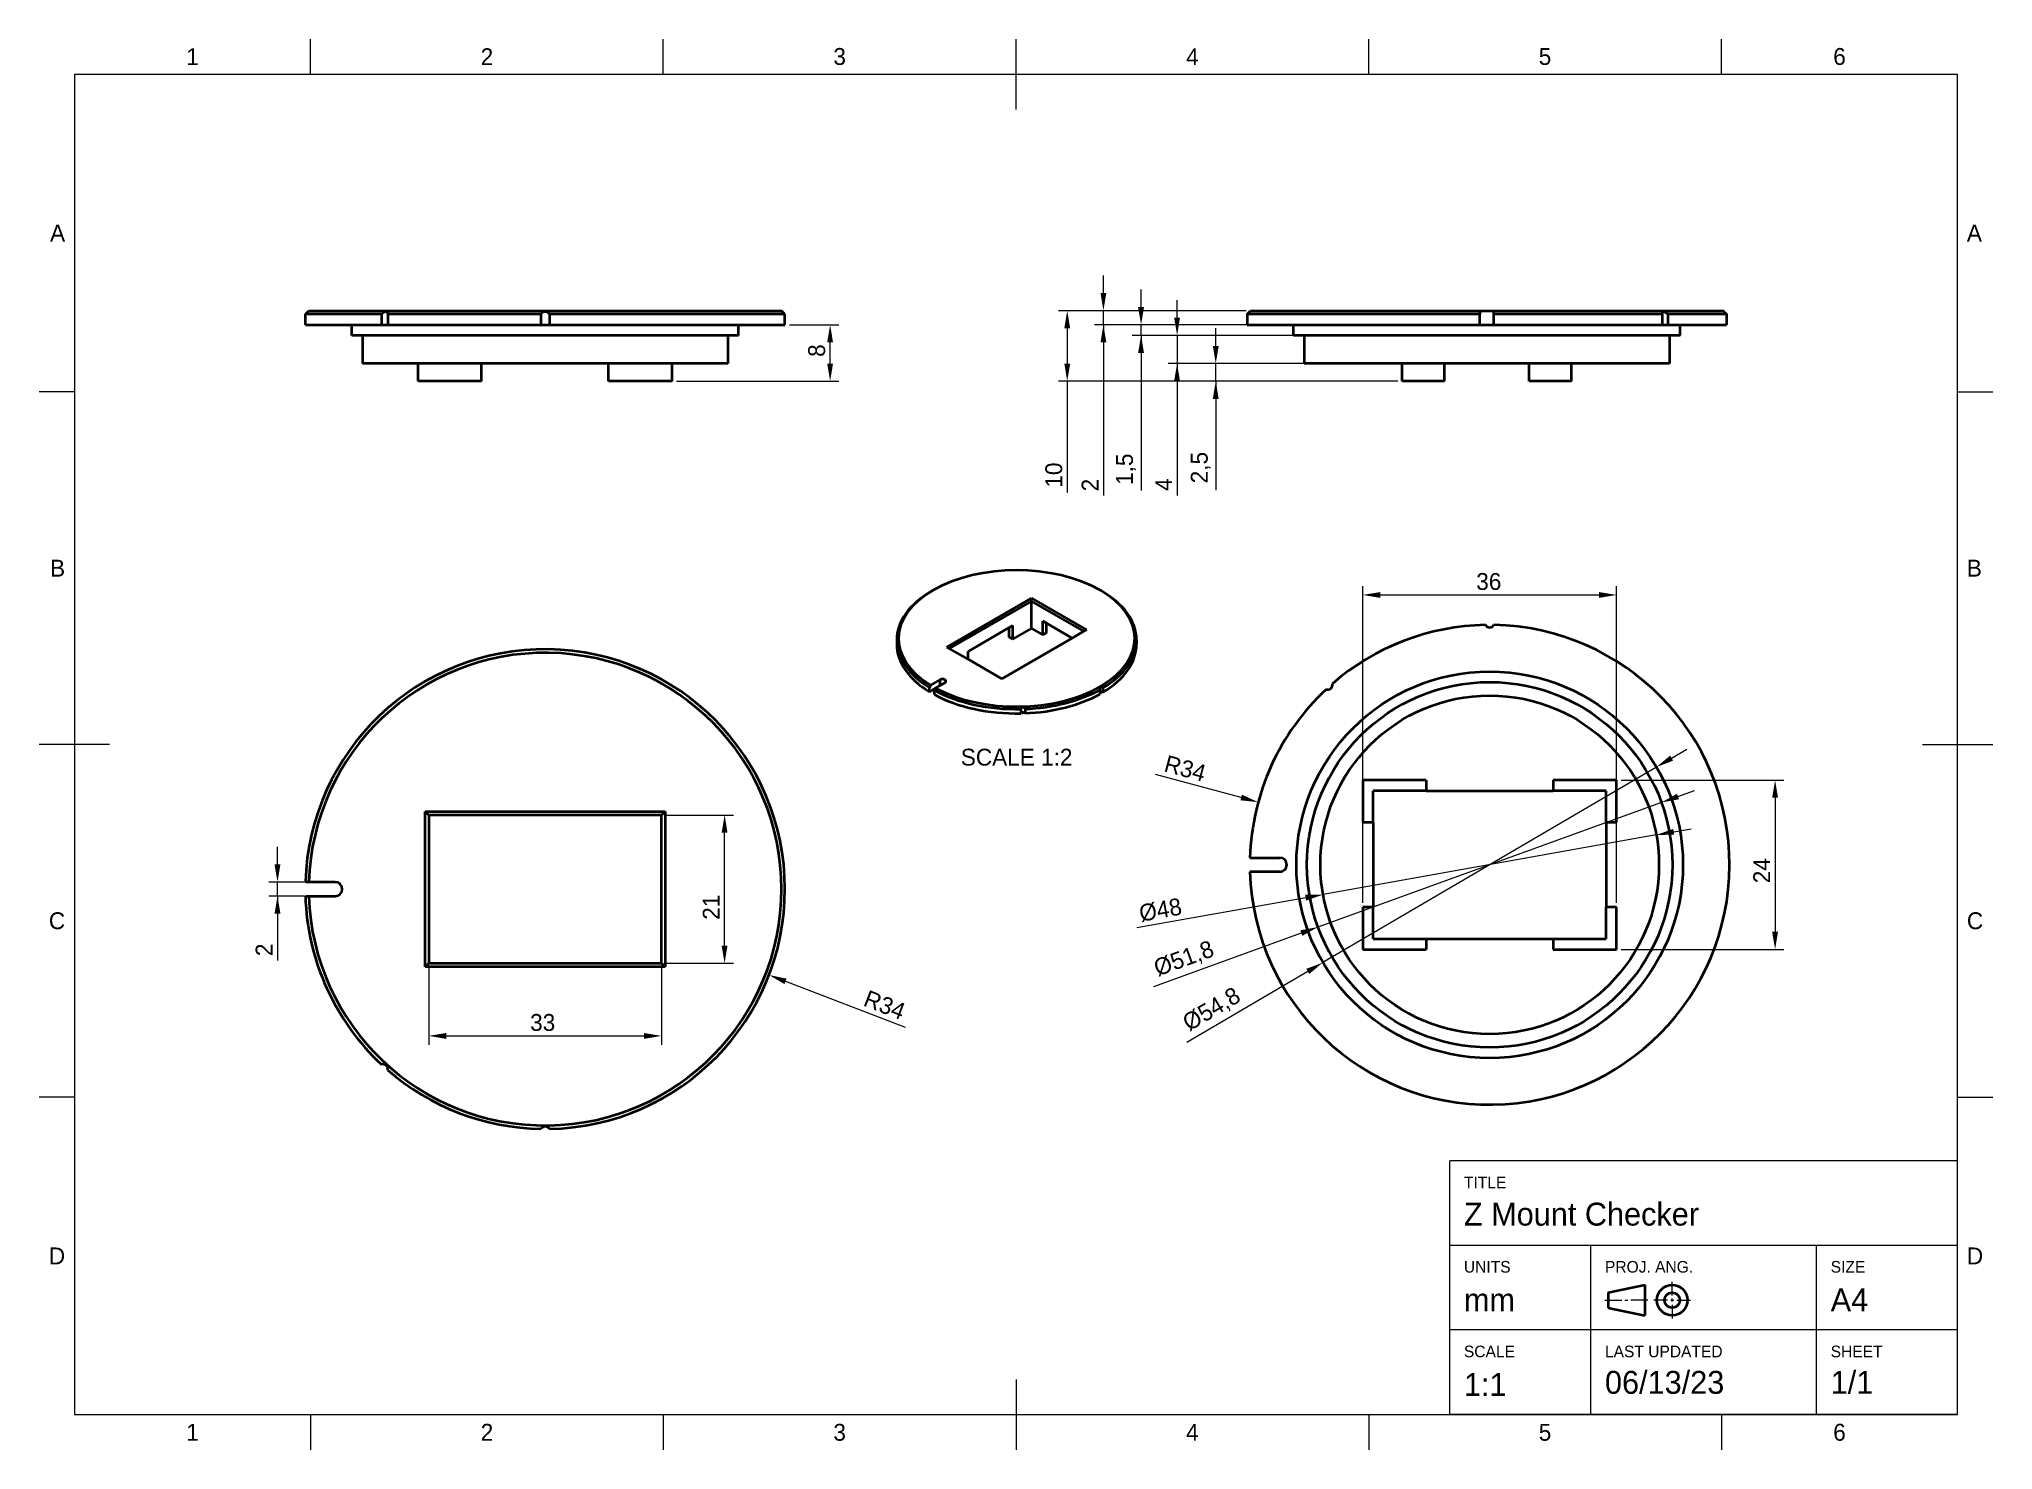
# Model space of a CAD drawing. Header units: millimetres. Extents: x 15 to 292, y 5 to 205.
import ezdxf

# ---------------------------------------------------------------- set-up
doc = ezdxf.new("R2010")
doc.units = ezdxf.units.MM
for name, color, linetype in [('Annotations', 7, 'Continuous'), ('Border', 7, 'Continuous'), ('Geometries', 7, 'Continuous')]:
    doc.layers.add(name, color=color, linetype=linetype)
doc.styles.add('Shapr0', font='txt', dxfattribs={"height": 2.3925})
doc.styles.add('Shapr1', font='txt', dxfattribs={"height": 2.3925})
doc.styles.add('Shapr2', font='txt', dxfattribs={"height": 2.3925})
doc.styles.add('Shapr3', font='txt', dxfattribs={"height": 2.3925})
doc.styles.add('Shapr4', font='txt', dxfattribs={"height": 2.3925})
doc.styles.add('Shapr5', font='txt', dxfattribs={"height": 4.785})
doc.styles.add('Shapr6', font='txt', dxfattribs={"height": 2.3925})
doc.dimstyles.new('ISO-25', dxfattribs={"dimtxt": 2.5, "dimasz": 2.5, "dimexe": 1.25, "dimexo": 0.625, "dimtad": 1, "dimtxsty": 'Standard', "dimcen": 2.5, "dimadec": 0, "dimazin": 0, "dimtfac": 1, "dimtmove": 0, "dimatfit": 3, "dimfxl": 1, "dimarcsym": 0})

# ---------------------------------------------------------------- blocks, each defined once
blk = doc.blocks.new('*D2')
at = {"layer": 'Annotations', "color": 0, "linetype": 'Continuous', "lineweight": 15}
for p, q in [((121.37, 164.5), (128.4, 164.5)), ((127.15, 159), (127.15, 162)), ((105.37, 156.5), (128.4, 156.5))]:
    blk.add_line(p, q, dxfattribs=at)
at = {"layer": 'Annotations', "color": 0}
for points in [[(127.56, 162), (126.73, 162), (127.15, 164.5)], [(126.73, 159), (127.56, 159), (127.15, 156.5)]]:
    blk.add_solid(points, dxfattribs=at)
at = {"layer": 'Defpoints', "color": 0}
for p in [(120.74, 164.5), (127.15, 164.5), (104.74, 156.5)]:
    blk.add_point(p, dxfattribs=at)
at = {"layer": 'Annotations', "color": 0, "lineweight": 15, "insert": (125.25, 160.84), "char_height": 2.393, "attachment_point": 5, "rotation": 90, "style": 'Shapr2'}
blk.add_mtext('\\A1;8', dxfattribs=at)
blk = doc.blocks.new('*D3')
at = {"layer": 'Annotations', "color": 0, "linetype": 'Continuous', "lineweight": 15}
for p, q in [((181.82, 161.5), (181.82, 164)), ((207.63, 159), (180.57, 159)), ((181.82, 156.5), (181.82, 159)), ((207.63, 156.5), (180.57, 156.5)), ((181.82, 156.5), (181.82, 141.04)), ((181.82, 154), (181.82, 151.5))]:
    blk.add_line(p, q, dxfattribs=at)
at = {"layer": 'Annotations', "color": 0}
for points in [[(181.4, 161.5), (182.24, 161.5), (181.82, 159)], [(182.24, 154), (181.4, 154), (181.82, 156.5)]]:
    blk.add_solid(points, dxfattribs=at)
at = {"layer": 'Defpoints', "color": 0}
for p in [(181.82, 159), (208.25, 159), (208.25, 156.5)]:
    blk.add_point(p, dxfattribs=at)
at = {"layer": 'Annotations', "color": 0, "lineweight": 15, "insert": (179.7, 144.25), "char_height": 2.393, "attachment_point": 5, "rotation": 90, "style": 'Shapr3'}
blk.add_mtext('\\A1;2,5', dxfattribs=at)
blk = doc.blocks.new('*D4')
at = {"layer": 'Annotations', "color": 0, "linetype": 'Continuous', "lineweight": 15}
for p, q in [((176.34, 165.5), (176.34, 168)), ((193.73, 163), (175.09, 163)), ((176.34, 163), (176.34, 159)), ((193.73, 159), (175.09, 159)), ((176.34, 159), (176.34, 140.28)), ((176.34, 156.5), (176.34, 154))]:
    blk.add_line(p, q, dxfattribs=at)
at = {"layer": 'Annotations', "color": 0}
for points in [[(175.92, 165.5), (176.75, 165.5), (176.34, 163)], [(176.75, 156.5), (175.92, 156.5), (176.34, 159)]]:
    blk.add_solid(points, dxfattribs=at)
at = {"layer": 'Defpoints', "color": 0}
for p in [(194.35, 163), (176.34, 159), (194.35, 159)]:
    blk.add_point(p, dxfattribs=at)
at = {"layer": 'Annotations', "color": 0, "lineweight": 15, "insert": (174.44, 141.84), "char_height": 2.393, "attachment_point": 5, "rotation": 90, "style": 'Shapr3'}
blk.add_mtext('\\A1;4', dxfattribs=at)
blk = doc.blocks.new('*D5')
at = {"layer": 'Annotations', "color": 0, "linetype": 'Continuous', "lineweight": 15}
for p, q in [((171.23, 167), (171.23, 169.5)), ((192.23, 164.5), (169.98, 164.5)), ((171.23, 163), (171.23, 164.5)), ((192.23, 163), (169.98, 163)), ((171.23, 163), (171.23, 140.99)), ((171.23, 160.5), (171.23, 158))]:
    blk.add_line(p, q, dxfattribs=at)
at = {"layer": 'Annotations', "color": 0}
for points in [[(170.81, 167), (171.65, 167), (171.23, 164.5)], [(171.65, 160.5), (170.81, 160.5), (171.23, 163)]]:
    blk.add_solid(points, dxfattribs=at)
at = {"layer": 'Defpoints', "color": 0}
for p in [(171.23, 164.5), (192.85, 164.5), (192.85, 163)]:
    blk.add_point(p, dxfattribs=at)
at = {"layer": 'Annotations', "color": 0, "lineweight": 15, "insert": (169.1, 144.02), "char_height": 2.393, "attachment_point": 5, "rotation": 90, "style": 'Shapr3'}
blk.add_mtext('\\A1;1,5', dxfattribs=at)
blk = doc.blocks.new('*D6')
at = {"layer": 'Annotations', "color": 0, "linetype": 'Continuous', "lineweight": 15}
for p, q in [((165.89, 169), (165.89, 171.5)), ((186.13, 166.5), (164.64, 166.5)), ((165.89, 164.5), (165.89, 166.5)), ((185.63, 164.5), (164.64, 164.5)), ((165.89, 164.5), (165.89, 140.28)), ((165.89, 162), (165.89, 159.5))]:
    blk.add_line(p, q, dxfattribs=at)
at = {"layer": 'Annotations', "color": 0}
for points in [[(165.48, 169), (166.31, 169), (165.89, 166.5)], [(166.31, 162), (165.48, 162), (165.89, 164.5)]]:
    blk.add_solid(points, dxfattribs=at)
at = {"layer": 'Defpoints', "color": 0}
for p in [(165.89, 166.5), (186.75, 166.5), (186.25, 164.5)]:
    blk.add_point(p, dxfattribs=at)
at = {"layer": 'Annotations', "color": 0, "lineweight": 15, "insert": (164, 141.78), "char_height": 2.393, "attachment_point": 5, "rotation": 90, "style": 'Shapr3'}
blk.add_mtext('\\A1;2', dxfattribs=at)
blk = doc.blocks.new('*D7')
at = {"layer": 'Annotations', "color": 0, "linetype": 'Continuous', "lineweight": 15}
for p, q in [((186.13, 166.5), (159.51, 166.5)), ((160.76, 164), (160.76, 159)), ((207.63, 156.5), (159.51, 156.5)), ((160.76, 156.5), (160.76, 140.73))]:
    blk.add_line(p, q, dxfattribs=at)
at = {"layer": 'Annotations', "color": 0}
for points in [[(161.18, 164), (160.35, 164), (160.76, 166.5)], [(160.35, 159), (161.18, 159), (160.76, 156.5)]]:
    blk.add_solid(points, dxfattribs=at)
at = {"layer": 'Defpoints', "color": 0}
for p in [(186.75, 166.5), (160.76, 156.5), (208.25, 156.5)]:
    blk.add_point(p, dxfattribs=at)
at = {"layer": 'Annotations', "color": 0, "lineweight": 15, "insert": (158.87, 143.19), "char_height": 2.393, "attachment_point": 5, "rotation": 90, "style": 'Shapr3'}
blk.add_mtext('\\A1;10', dxfattribs=at)
blk = doc.blocks.new('*D8')
at = {"layer": 'Annotations', "color": 0, "linetype": 'Continuous', "lineweight": 15}
for p, q in [((70.24, 73.37), (70.24, 62.44)), ((103.24, 73.37), (103.24, 62.44)), ((72.74, 63.69), (100.74, 63.69))]:
    blk.add_line(p, q, dxfattribs=at)
at = {"layer": 'Annotations', "color": 0}
for points in [[(72.74, 64.11), (72.74, 63.27), (70.24, 63.69)], [(100.74, 63.27), (100.74, 64.11), (103.24, 63.69)]]:
    blk.add_solid(points, dxfattribs=at)
at = {"layer": 'Defpoints', "color": 0}
for p in [(70.24, 74), (103.24, 74), (103.24, 63.69)]:
    blk.add_point(p, dxfattribs=at)
at = {"layer": 'Annotations', "color": 0, "lineweight": 15, "insert": (86.4, 65.58), "char_height": 2.393, "attachment_point": 5, "style": 'Shapr4'}
blk.add_mtext('\\A1;33', dxfattribs=at)
blk = doc.blocks.new('*D9')
at = {"layer": 'Annotations', "color": 0, "linetype": 'Continuous', "lineweight": 15}
for p, q in [((103.87, 95), (113.44, 95)), ((112.19, 76.5), (112.19, 92.5)), ((103.87, 74), (113.44, 74))]:
    blk.add_line(p, q, dxfattribs=at)
at = {"layer": 'Annotations', "color": 0}
for points in [[(112.6, 92.5), (111.77, 92.5), (112.19, 95)], [(111.77, 76.5), (112.6, 76.5), (112.19, 74)]]:
    blk.add_solid(points, dxfattribs=at)
at = {"layer": 'Defpoints', "color": 0}
for p in [(103.24, 95), (112.19, 95), (103.24, 74)]:
    blk.add_point(p, dxfattribs=at)
at = {"layer": 'Annotations', "color": 0, "lineweight": 15, "insert": (110.29, 81.93), "char_height": 2.393, "attachment_point": 5, "rotation": 90, "style": 'Shapr4'}
blk.add_mtext('\\A1;21', dxfattribs=at)
blk = doc.blocks.new('*D10')
at = {"layer": 'Annotations', "color": 0, "linetype": 'Continuous', "lineweight": 15}
blk.add_line((120.82, 71.43), (137.77, 64.92), dxfattribs=at)
at = {"layer": 'Annotations', "color": 0}
blk.add_solid([(120.97, 71.81), (120.67, 71.04), (118.49, 72.32)], dxfattribs=at)
at = {"layer": 'Defpoints', "color": 0}
for p in [(86.74, 84.5), (118.49, 72.32)]:
    blk.add_point(p, dxfattribs=at)
at = {"layer": 'Annotations', "color": 0, "lineweight": 15, "insert": (134.87, 68.07), "char_height": 2.393, "attachment_point": 5, "rotation": 339.0145, "style": 'Shapr4'}
blk.add_mtext('\\A1;R34', dxfattribs=at)
blk = doc.blocks.new('*D11')
at = {"layer": 'Annotations', "color": 0, "linetype": 'Continuous', "lineweight": 15}
for p, q in [((48.8, 88), (48.8, 90.5)), ((52.63, 85.5), (47.55, 85.5)), ((52.63, 83.5), (47.55, 83.5)), ((48.8, 83.5), (48.8, 85.5)), ((48.8, 83.5), (48.8, 74.4)), ((48.8, 81), (48.8, 78.5))]:
    blk.add_line(p, q, dxfattribs=at)
at = {"layer": 'Annotations', "color": 0}
for points in [[(48.38, 88), (49.22, 88), (48.8, 85.5)], [(49.22, 81), (48.38, 81), (48.8, 83.5)]]:
    blk.add_solid(points, dxfattribs=at)
at = {"layer": 'Defpoints', "color": 0}
for p in [(48.8, 85.5), (53.26, 85.5), (53.26, 83.5)]:
    blk.add_point(p, dxfattribs=at)
at = {"layer": 'Annotations', "color": 0, "lineweight": 15, "insert": (46.9, 75.89), "char_height": 2.393, "attachment_point": 5, "rotation": 90, "style": 'Shapr4'}
blk.add_mtext('\\A1;2', dxfattribs=at)
blk = doc.blocks.new('*D12')
at = {"layer": 'Annotations', "color": 0, "linetype": 'Continuous', "lineweight": 15}
for p, q in [((202.65, 82.57), (202.65, 127.45)), ((238.65, 82.57), (238.65, 127.45)), ((205.15, 126.2), (236.15, 126.2))]:
    blk.add_line(p, q, dxfattribs=at)
at = {"layer": 'Annotations', "color": 0}
for points in [[(205.15, 126.61), (205.15, 125.78), (202.65, 126.2)], [(236.15, 125.78), (236.15, 126.61), (238.65, 126.2)]]:
    blk.add_solid(points, dxfattribs=at)
at = {"layer": 'Defpoints', "color": 0}
for p in [(238.65, 126.2), (202.65, 81.95), (238.65, 81.95)]:
    blk.add_point(p, dxfattribs=at)
at = {"layer": 'Annotations', "color": 0, "lineweight": 15, "insert": (220.53, 128.09), "char_height": 2.393, "attachment_point": 5, "style": 'Shapr6'}
blk.add_mtext('\\A1;36', dxfattribs=at)
blk = doc.blocks.new('*D13')
at = {"layer": 'Annotations', "color": 0, "linetype": 'Continuous', "lineweight": 15}
for p, q in [((239.28, 99.95), (262.37, 99.95)), ((261.12, 97.45), (261.12, 78.45)), ((239.28, 75.95), (262.37, 75.95))]:
    blk.add_line(p, q, dxfattribs=at)
at = {"layer": 'Annotations', "color": 0}
for points in [[(261.53, 97.45), (260.7, 97.45), (261.12, 99.95)], [(260.7, 78.45), (261.53, 78.45), (261.12, 75.95)]]:
    blk.add_solid(points, dxfattribs=at)
at = {"layer": 'Defpoints', "color": 0}
for p in [(238.65, 99.95), (238.65, 75.95), (261.12, 75.95)]:
    blk.add_point(p, dxfattribs=at)
at = {"layer": 'Annotations', "color": 0, "lineweight": 15, "insert": (259.22, 87.11), "char_height": 2.393, "attachment_point": 5, "rotation": 90, "style": 'Shapr6'}
blk.add_mtext('\\A1;24', dxfattribs=at)
blk = doc.blocks.new('*D14')
at = {"layer": 'Annotations', "color": 0, "linetype": 'Continuous', "lineweight": 15}
for p, q in [((246.45, 103.07), (248.61, 104.33)), ((244.29, 101.8), (197.01, 74.09)), ((194.86, 72.83), (177.7, 62.77))]:
    blk.add_line(p, q, dxfattribs=at)
at = {"layer": 'Annotations', "color": 0}
for points in [[(246.24, 103.43), (246.66, 102.71), (244.29, 101.8)], [(195.07, 72.47), (194.65, 73.19), (197.01, 74.09)]]:
    blk.add_solid(points, dxfattribs=at)
at = {"layer": 'Defpoints', "color": 0}
for p in [(244.29, 101.8), (197.01, 74.09)]:
    blk.add_point(p, dxfattribs=at)
at = {"layer": 'Annotations', "color": 0, "lineweight": 15, "insert": (181.3, 67.35), "char_height": 2.3925, "attachment_point": 5, "rotation": 30.3757, "style": 'Shapr6'}
blk.add_mtext('\\A1;%%c54,8', dxfattribs=at)
blk = doc.blocks.new('*D15')
at = {"layer": 'Annotations', "color": 0, "linetype": 'Continuous', "lineweight": 15}
for p, q in [((247.35, 97.63), (249.7, 98.48)), ((245, 96.78), (196.3, 79.12)), ((193.95, 78.27), (172.97, 70.66))]:
    blk.add_line(p, q, dxfattribs=at)
at = {"layer": 'Annotations', "color": 0}
for points in [[(247.21, 98.02), (247.5, 97.24), (245, 96.78)], [(194.1, 77.88), (193.81, 78.66), (196.3, 79.12)]]:
    blk.add_solid(points, dxfattribs=at)
at = {"layer": 'Defpoints', "color": 0}
for p in [(245, 96.78), (196.3, 79.12)]:
    blk.add_point(p, dxfattribs=at)
at = {"layer": 'Annotations', "color": 0, "lineweight": 15, "insert": (177.35, 74.51), "char_height": 2.3925, "attachment_point": 5, "rotation": 19.9276, "style": 'Shapr6'}
blk.add_mtext('\\A1;%%c51,8', dxfattribs=at)
blk = doc.blocks.new('*D16')
at = {"layer": 'Annotations', "color": 0, "linetype": 'Continuous', "lineweight": 15}
for p, q in [((244.28, 92.18), (197.03, 83.72)), ((246.74, 92.62), (249.2, 93.06)), ((194.57, 83.28), (170.65, 79))]:
    blk.add_line(p, q, dxfattribs=at)
at = {"layer": 'Annotations', "color": 0}
for points in [[(246.67, 93.03), (246.81, 92.21), (244.28, 92.18)], [(194.64, 82.87), (194.49, 83.69), (197.03, 83.72)]]:
    blk.add_solid(points, dxfattribs=at)
at = {"layer": 'Defpoints', "color": 0}
for p in [(244.28, 92.18), (197.03, 83.72)]:
    blk.add_point(p, dxfattribs=at)
at = {"layer": 'Annotations', "color": 0, "lineweight": 15, "insert": (173.98, 81.53), "char_height": 2.393, "attachment_point": 5, "rotation": 10.1435, "style": 'Shapr6'}
blk.add_mtext('\\A1;%%c48', dxfattribs=at)
blk = doc.blocks.new('*D17')
at = {"layer": 'Annotations', "color": 0, "linetype": 'Continuous', "lineweight": 15}
blk.add_line((185.42, 97.49), (173.28, 100.77), dxfattribs=at)
at = {"layer": 'Annotations', "color": 0}
blk.add_solid([(185.31, 97.09), (185.53, 97.89), (187.83, 96.83)], dxfattribs=at)
at = {"layer": 'Defpoints', "color": 0}
for p in [(187.83, 96.83), (220.65, 87.95)]:
    blk.add_point(p, dxfattribs=at)
at = {"layer": 'Annotations', "color": 0, "lineweight": 15, "insert": (177.48, 101.6), "char_height": 2.393, "attachment_point": 5, "rotation": 344.8518, "style": 'Shapr6'}
blk.add_mtext('\\A1;R34', dxfattribs=at)
blk = doc.blocks.new('*U18')
at = {"layer": 'Border', "linetype": 'Continuous', "lineweight": 15}
for p, q in [((287, 46), (215, 46)), ((215, 10), (215, 46)), ((287, 10), (287, 46)), ((287, 34), (215, 34)), ((235, 10), (235, 34)), ((267, 10), (267, 34)), ((246.53, 26.88), (246.53, 28.83)), ((237, 26.23), (239.38, 26.23)), ((239.82, 26.23), (240.25, 26.23)), ((243.07, 26.23), (240.68, 26.23)), ((245.88, 26.23), (243.93, 26.23)), ((246.32, 26.23), (246.75, 26.23)), ((246.53, 26.02), (246.53, 26.45)), ((246.53, 25.58), (246.53, 23.63)), ((247.18, 26.23), (249.13, 26.23)), ((287, 22), (215, 22)), ((287, 10), (215, 10))]:
    blk.add_line(p, q, dxfattribs=at)
at = {"layer": 'Border', "linetype": 'Continuous', "lineweight": 40}
for p, q in [((237.43, 27.32), (242.63, 28.4)), ((242.63, 28.4), (242.63, 24.07)), ((237.43, 27.32), (237.43, 25.15)), ((237.43, 25.15), (242.63, 24.07))]:
    blk.add_line(p, q, dxfattribs=at)
for radius in [2.17, 1.08]:
    blk.add_circle((246.53, 26.23), radius, dxfattribs=at)

msp = doc.modelspace()

# ---------------------------------------------------------------- linework, layer by layer
at = {"layer": 'Border', "linetype": 'Continuous', "lineweight": 15}
for p, q in [((53.5, 200), (53.5, 205)), ((103.5, 200), (103.5, 205)), ((153.5, 195), (153.5, 205)), ((203.5, 200), (203.5, 205)), ((253.5, 200), (253.5, 205)), ((287, 200), (20, 200)), ((20, 200), (20, 10)), ((287, 10), (287, 200)), ((20, 155), (15, 155)), ((287, 155), (292, 155)), ((25, 105), (15, 105)), ((282, 105), (292, 105)), ((20, 55), (15, 55)), ((287, 55), (292, 55)), ((153.5, 15), (153.5, 5)), ((20, 10), (287, 10)), ((53.5, 10), (53.5, 5)), ((103.5, 10), (103.5, 5)), ((203.5, 10), (203.5, 5)), ((253.5, 10), (253.5, 5))]:
    msp.add_line(p, q, dxfattribs=at)
at = {"layer": 'Geometries', "linetype": 'Continuous', "lineweight": 40}
for p, q in [((52.757, 166), (53.258, 166.5)), ((53.258, 166.5), (120.243, 166.5)), ((120.743, 166), (120.243, 166.5)), ((186.253, 166), (186.753, 166.5)), ((186.753, 166.5), (219.253, 166.5)), ((219.253, 166.5), (219.253, 166)), ((219.253, 166.5), (221.253, 166.5)), ((221.253, 166), (221.253, 166.5)), ((221.253, 166.5), (253.753, 166.5)), ((253.903, 166.35), (253.753, 166.5)), ((52.757, 164.5), (52.757, 166)), ((63.548, 166), (52.757, 166)), ((52.757, 164.5), (59.343, 164.5)), ((59.343, 163), (59.343, 164.5)), ((59.343, 164.5), (63.548, 164.5)), ((63.548, 166), (63.548, 164.5)), ((63.548, 164.5), (64.444, 164.5)), ((64.444, 166), (64.444, 164.5)), ((86.14, 166), (64.444, 166)), ((64.444, 164.5), (86.14, 164.5)), ((86.14, 166), (86.14, 164.5)), ((86.14, 164.5), (87.346, 164.5)), ((87.346, 166), (87.346, 164.5)), ((120.743, 166), (87.346, 166)), ((87.346, 164.5), (114.143, 164.5)), ((114.143, 163), (114.143, 164.5)), ((114.143, 164.5), (120.743, 164.5)), ((120.743, 164.5), (120.743, 166)), ((186.253, 166), (186.253, 164.5)), ((219.253, 166), (186.253, 166)), ((186.253, 164.5), (192.853, 164.5)), ((192.853, 163), (192.853, 164.5)), ((192.853, 164.5), (219.253, 164.5)), ((219.253, 164.5), (219.253, 166)), ((219.253, 164.5), (221.253, 164.5)), ((221.253, 164.5), (221.253, 166)), ((245.112, 166), (221.253, 166)), ((221.253, 164.5), (245.112, 164.5)), ((245.112, 166), (245.112, 164.5)), ((245.112, 164.5), (245.919, 164.5)), ((245.919, 166), (245.919, 164.5)), ((254.247, 166), (245.919, 166)), ((245.919, 164.5), (247.653, 164.5)), ((247.653, 163), (247.653, 164.5)), ((247.653, 164.5), (254.247, 164.5)), ((254.233, 166.014), (254.247, 166)), ((254.247, 166), (254.247, 164.5)), ((60.843, 163), (59.343, 163)), ((60.843, 163), (60.843, 159)), ((112.643, 163), (60.843, 163)), ((112.643, 163), (112.643, 159)), ((114.143, 163), (112.643, 163)), ((194.353, 163), (192.853, 163)), ((194.353, 163), (194.353, 159)), ((246.153, 163), (194.353, 163)), ((246.153, 163), (246.153, 159)), ((247.653, 163), (246.153, 163)), ((68.743, 159), (60.843, 159)), ((68.743, 156.5), (68.743, 159)), ((77.743, 159), (68.743, 159)), ((77.743, 156.5), (77.743, 159)), ((95.743, 159), (77.743, 159)), ((104.743, 159), (95.743, 159)), ((95.743, 156.5), (95.743, 159)), ((104.743, 156.5), (104.743, 159)), ((112.643, 159), (104.743, 159)), ((208.253, 159), (194.353, 159)), ((208.253, 156.5), (208.253, 159)), ((214.253, 159), (208.253, 159)), ((214.253, 156.5), (214.253, 159)), ((226.253, 159), (214.253, 159)), ((226.253, 156.5), (226.253, 159)), ((232.253, 159), (226.253, 159)), ((232.253, 156.5), (232.253, 159)), ((246.153, 159), (232.253, 159)), ((77.743, 156.5), (68.743, 156.5)), ((104.743, 156.5), (95.743, 156.5)), ((214.253, 156.5), (208.253, 156.5)), ((232.253, 156.5), (226.253, 156.5)), ((141.569, 126.77), (141.745, 126.872)), ((143.69, 118.809), (155.711, 125.749)), ((155.711, 125.341), (144.043, 118.605)), ((155.711, 125.749), (163.489, 121.258)), ((155.711, 125.341), (155.711, 125.749)), ((163.135, 121.054), (155.711, 125.341)), ((155.711, 121.463), (155.711, 125.341)), ((165.61, 126.77), (165.433, 126.872)), ((157.302, 120.544), (157.302, 122.483)), ((157.832, 122.177), (157.302, 122.483)), ((161.456, 120.085), (157.832, 122.177)), ((157.832, 120.85), (157.832, 122.177)), ((136.589, 119.83), (136.589, 119.217)), ((146.695, 118.197), (152.529, 121.565)), ((161.456, 120.085), (151.468, 114.318)), ((152.529, 121.565), (153.059, 121.871)), ((152.529, 120.238), (152.529, 121.565)), ((153.059, 119.932), (152.529, 120.238)), ((153.059, 119.932), (153.059, 121.871)), ((153.059, 119.932), (155.711, 121.463)), ((155.711, 121.463), (157.302, 120.544)), ((157.832, 120.85), (157.302, 120.544)), ((163.135, 121.054), (161.456, 120.085)), ((163.489, 121.258), (163.135, 121.054)), ((170.589, 119.83), (170.589, 119.217)), ((144.043, 118.605), (143.69, 118.809)), ((146.695, 117.074), (144.043, 118.605)), ((146.695, 117.074), (146.695, 118.197)), ((151.468, 114.318), (146.695, 117.074)), ((142.718, 114.165), (141.397, 113.403)), ((142.718, 114.165), (142.718, 113.349)), ((142.718, 113.349), (143.425, 113.757)), ((141.397, 113.403), (141.22, 113.096)), ((141.22, 112.484), (141.22, 113.096)), ((142.104, 112.994), (141.22, 112.484)), ((141.927, 112.688), (142.104, 112.994)), ((141.927, 112.076), (141.927, 112.688)), ((142.104, 112.994), (142.718, 113.349)), ((165.395, 112.767), (165.395, 112.256)), ((165.395, 112.256), (165.395, 112.155)), ((165.821, 113.014), (165.821, 112.401)), ((154.178, 110.02), (154.178, 109.408)), ((154.78, 110.039), (154.78, 109.426)), ((202.654, 99.949), (202.654, 93.949)), ((211.654, 99.949), (202.654, 99.949)), ((211.654, 99.949), (211.654, 98.449)), ((229.654, 99.949), (229.654, 98.449)), ((238.654, 99.949), (229.654, 99.949)), ((238.654, 93.949), (238.654, 99.949)), ((211.654, 98.449), (204.154, 98.449)), ((204.154, 93.949), (204.154, 98.449)), ((211.654, 98.449), (229.654, 98.449)), ((237.154, 98.449), (229.654, 98.449)), ((237.154, 93.949), (237.154, 98.449)), ((69.743, 73.497), (69.743, 95.497)), ((69.743, 95.497), (103.743, 95.497)), ((70.243, 94.997), (69.743, 95.497)), ((103.243, 94.997), (70.243, 94.997)), ((70.243, 94.997), (70.243, 73.997)), ((103.243, 94.997), (103.743, 95.497)), ((103.243, 73.997), (103.243, 94.997)), ((103.743, 95.497), (103.743, 73.497)), ((204.154, 93.949), (202.654, 93.949)), ((204.154, 93.949), (204.154, 81.949)), ((238.654, 93.949), (237.154, 93.949)), ((237.154, 93.949), (237.154, 81.949)), ((186.668, 88.949), (190.904, 88.949)), ((190.904, 86.949), (186.668, 86.949)), ((53.258, 85.497), (52.757, 85.497)), ((52.757, 83.497), (53.258, 83.497)), ((56.993, 85.497), (53.258, 85.497)), ((53.258, 83.497), (56.993, 83.497)), ((204.154, 81.949), (202.654, 81.949)), ((202.654, 81.949), (202.654, 75.949)), ((204.154, 77.449), (204.154, 81.949)), ((237.154, 77.449), (237.154, 81.949)), ((238.654, 81.949), (237.154, 81.949)), ((238.654, 75.949), (238.654, 81.949)), ((202.654, 75.949), (211.654, 75.949)), ((204.154, 77.449), (211.654, 77.449)), ((211.654, 77.449), (211.654, 75.949)), ((211.654, 77.449), (229.654, 77.449)), ((229.654, 77.449), (229.654, 75.949)), ((229.654, 77.449), (237.154, 77.449)), ((229.654, 75.949), (238.654, 75.949)), ((69.743, 73.497), (70.243, 73.997)), ((103.743, 73.497), (69.743, 73.497)), ((70.243, 73.997), (103.243, 73.997)), ((103.743, 73.497), (103.243, 73.997))]:
    msp.add_line(p, q, dxfattribs=at)
at = {"layer": 'Geometries', "linetype": 'Continuous', "lineweight": 40, "flags": 128}
for points in [[(64.458, 166.114), (64.458, 166.118), (64.458, 166.132), (64.457, 166.146), (64.455, 166.16), (64.453, 166.174), (64.45, 166.187), (64.447, 166.2), (64.443, 166.213), (64.439, 166.224), (64.435, 166.234), (64.43, 166.244), (64.424, 166.254), (64.418, 166.263), (64.412, 166.272), (64.404, 166.281), (64.397, 166.289), (64.388, 166.297), (64.379, 166.304), (64.372, 166.31), (64.363, 166.316), (64.355, 166.321), (64.346, 166.325), (64.336, 166.33), (64.326, 166.334), (64.316, 166.337), (64.305, 166.341), (64.293, 166.343), (64.282, 166.346), (64.27, 166.347), (64.258, 166.349), (64.245, 166.35), (64.232, 166.35), (64.219, 166.35), (64.205, 166.349), (64.191, 166.348), (64.177, 166.347), (64.162, 166.345), (64.147, 166.343), (64.134, 166.34), (64.12, 166.337), (64.106, 166.334), (64.092, 166.33), (64.078, 166.326), (64.064, 166.322), (64.049, 166.317), (64.034, 166.312), (64.02, 166.307), (64.005, 166.301), (63.989, 166.294), (63.972, 166.287), (63.956, 166.28), (63.94, 166.272), (63.924, 166.265), (63.907, 166.256), (63.891, 166.248), (63.875, 166.239), (63.858, 166.23), (63.842, 166.22), (63.825, 166.21), (63.808, 166.2), (63.791, 166.189), (63.774, 166.178), (63.757, 166.166), (63.74, 166.155), (63.724, 166.143), (63.703, 166.128), (63.683, 166.113), (63.662, 166.097), (63.643, 166.081), (63.622, 166.065), (63.602, 166.048), (63.582, 166.03), (63.562, 166.013), (63.548, 166)], [(87.346, 166), (87.337, 166.015), (87.327, 166.03), (87.317, 166.045), (87.306, 166.06), (87.295, 166.075), (87.284, 166.089), (87.272, 166.104), (87.26, 166.118), (87.247, 166.132), (87.233, 166.146), (87.219, 166.16), (87.204, 166.174), (87.188, 166.187), (87.172, 166.2), (87.155, 166.213), (87.14, 166.224), (87.125, 166.234), (87.11, 166.244), (87.094, 166.254), (87.078, 166.263), (87.061, 166.272), (87.043, 166.281), (87.026, 166.289), (87.007, 166.297), (86.989, 166.304), (86.973, 166.31), (86.957, 166.316), (86.941, 166.321), (86.925, 166.325), (86.908, 166.33), (86.891, 166.334), (86.874, 166.337), (86.856, 166.341), (86.839, 166.343), (86.821, 166.346), (86.803, 166.347), (86.786, 166.349), (86.768, 166.35), (86.751, 166.35), (86.733, 166.35), (86.715, 166.349), (86.697, 166.348), (86.679, 166.347), (86.661, 166.345), (86.643, 166.343), (86.627, 166.34), (86.611, 166.337), (86.595, 166.334), (86.579, 166.33), (86.564, 166.326), (86.548, 166.322), (86.533, 166.317), (86.518, 166.312), (86.503, 166.307), (86.488, 166.301), (86.472, 166.294), (86.456, 166.287), (86.441, 166.28), (86.425, 166.272), (86.411, 166.265), (86.396, 166.256), (86.382, 166.248), (86.368, 166.239), (86.354, 166.23), (86.34, 166.22), (86.326, 166.21), (86.313, 166.2), (86.299, 166.189), (86.286, 166.178), (86.274, 166.166), (86.261, 166.155), (86.249, 166.143), (86.235, 166.128), (86.221, 166.113), (86.208, 166.097), (86.195, 166.081), (86.182, 166.065), (86.17, 166.048), (86.158, 166.03), (86.147, 166.013), (86.14, 166)], [(245.919, 166), (245.902, 166.015), (245.884, 166.03), (245.866, 166.045), (245.849, 166.06), (245.83, 166.075), (245.812, 166.089), (245.794, 166.104), (245.775, 166.118), (245.756, 166.132), (245.737, 166.146), (245.717, 166.16), (245.697, 166.174), (245.676, 166.187), (245.656, 166.2), (245.635, 166.213), (245.617, 166.224), (245.6, 166.234), (245.582, 166.244), (245.565, 166.254), (245.547, 166.263), (245.529, 166.272), (245.511, 166.281), (245.493, 166.289), (245.475, 166.297), (245.457, 166.304), (245.443, 166.31), (245.428, 166.316), (245.414, 166.321), (245.399, 166.325), (245.385, 166.33), (245.371, 166.334), (245.357, 166.337), (245.342, 166.341), (245.329, 166.343), (245.315, 166.346), (245.302, 166.347), (245.289, 166.349), (245.277, 166.35), (245.265, 166.35), (245.253, 166.35), (245.241, 166.349), (245.23, 166.348), (245.219, 166.347), (245.208, 166.345), (245.198, 166.343), (245.189, 166.34), (245.181, 166.337), (245.172, 166.334), (245.165, 166.33), (245.157, 166.326), (245.15, 166.322), (245.143, 166.317), (245.137, 166.312), (245.13, 166.307), (245.125, 166.301), (245.119, 166.294), (245.113, 166.287), (245.108, 166.28), (245.104, 166.272), (245.1, 166.265), (245.096, 166.256), (245.092, 166.248), (245.09, 166.239), (245.087, 166.23), (245.085, 166.22), (245.083, 166.21), (245.082, 166.2), (245.08, 166.189), (245.08, 166.178), (245.08, 166.167)], [(253.903, 166.35), (253.903, 166.35), (253.903, 166.349), (253.904, 166.348), (253.906, 166.347), (253.907, 166.345), (253.91, 166.343), (253.912, 166.34), (253.915, 166.337), (253.918, 166.334), (253.922, 166.33), (253.926, 166.326), (253.93, 166.322), (253.935, 166.317), (253.94, 166.312), (253.945, 166.307), (253.951, 166.301), (253.957, 166.294), (253.964, 166.287), (253.971, 166.28), (253.979, 166.272), (253.986, 166.265), (253.995, 166.256), (254.003, 166.248), (254.011, 166.239), (254.021, 166.23), (254.03, 166.22), (254.04, 166.21), (254.05, 166.2), (254.061, 166.189), (254.072, 166.178), (254.083, 166.166), (254.095, 166.155), (254.106, 166.143), (254.121, 166.128), (254.136, 166.113), (254.151, 166.097), (254.167, 166.081), (254.183, 166.065), (254.2, 166.048), (254.217, 166.03), (254.233, 166.014)], [(64.444, 166), (64.447, 166.015), (64.45, 166.03), (64.453, 166.045), (64.455, 166.06), (64.456, 166.075), (64.457, 166.089), (64.458, 166.104), (64.458, 166.114)], [(245.08, 166.167), (245.08, 166.166), (245.08, 166.155), (245.081, 166.143), (245.082, 166.128), (245.084, 166.113), (245.086, 166.097), (245.089, 166.081), (245.093, 166.065), (245.097, 166.048), (245.102, 166.03), (245.108, 166.013), (245.112, 166)], [(165.821, 113.014), (165.813, 113.021), (165.804, 113.028), (165.795, 113.035), (165.786, 113.042), (165.777, 113.049), (165.768, 113.056), (165.759, 113.062), (165.75, 113.068), (165.74, 113.074), (165.731, 113.079), (165.721, 113.085), (165.711, 113.09), (165.7, 113.095), (165.69, 113.1), (165.68, 113.105), (165.671, 113.108), (165.662, 113.111), (165.653, 113.114), (165.644, 113.117), (165.635, 113.119), (165.626, 113.121), (165.617, 113.123), (165.608, 113.124), (165.598, 113.125), (165.589, 113.126), (165.582, 113.126), (165.574, 113.127), (165.567, 113.126), (165.559, 113.126), (165.552, 113.125), (165.545, 113.124), (165.537, 113.123), (165.53, 113.121), (165.523, 113.119), (165.516, 113.117), (165.509, 113.114), (165.502, 113.112), (165.496, 113.109), (165.489, 113.105), (165.483, 113.102), (165.477, 113.098), (165.471, 113.093), (165.465, 113.089), (165.459, 113.084), (165.454, 113.079), (165.449, 113.074), (165.444, 113.069), (165.44, 113.064), (165.436, 113.058), (165.431, 113.053), (165.427, 113.047), (165.424, 113.041), (165.42, 113.035), (165.417, 113.028), (165.413, 113.022), (165.41, 113.015), (165.407, 113.007), (165.404, 112.999), (165.401, 112.992), (165.399, 112.984), (165.396, 112.976), (165.394, 112.968), (165.392, 112.96), (165.391, 112.951), (165.389, 112.942), (165.388, 112.933), (165.387, 112.925), (165.386, 112.915), (165.385, 112.906), (165.384, 112.896), (165.384, 112.887), (165.384, 112.877), (165.384, 112.876)], [(165.384, 112.876), (165.384, 112.865), (165.384, 112.853), (165.385, 112.84), (165.386, 112.828), (165.387, 112.815), (165.389, 112.803), (165.391, 112.79), (165.393, 112.777), (165.395, 112.767)], [(154.78, 110.039), (154.775, 110.049), (154.77, 110.06), (154.764, 110.07), (154.759, 110.08), (154.753, 110.09), (154.747, 110.1), (154.741, 110.11), (154.734, 110.119), (154.727, 110.129), (154.72, 110.138), (154.713, 110.147), (154.705, 110.157), (154.696, 110.166), (154.688, 110.175), (154.679, 110.184), (154.672, 110.191), (154.664, 110.198), (154.656, 110.204), (154.648, 110.211), (154.639, 110.217), (154.631, 110.223), (154.622, 110.229), (154.613, 110.234), (154.603, 110.239), (154.594, 110.244), (154.586, 110.248), (154.578, 110.251), (154.57, 110.255), (154.562, 110.258), (154.553, 110.26), (154.544, 110.263), (154.536, 110.265), (154.527, 110.267), (154.518, 110.269), (154.509, 110.27), (154.5, 110.271), (154.492, 110.272), (154.483, 110.272), (154.474, 110.272), (154.465, 110.272), (154.456, 110.271), (154.447, 110.27), (154.438, 110.269), (154.429, 110.267), (154.42, 110.265), (154.412, 110.263), (154.404, 110.261), (154.397, 110.259), (154.389, 110.256), (154.381, 110.253), (154.374, 110.25), (154.366, 110.246), (154.358, 110.242), (154.351, 110.238), (154.344, 110.234), (154.336, 110.229), (154.328, 110.224), (154.321, 110.219), (154.313, 110.213), (154.306, 110.208), (154.299, 110.202), (154.292, 110.196), (154.286, 110.19), (154.279, 110.183), (154.272, 110.176), (154.266, 110.169), (154.259, 110.162), (154.253, 110.154), (154.246, 110.146), (154.24, 110.138), (154.235, 110.13), (154.229, 110.121), (154.222, 110.111), (154.215, 110.1), (154.209, 110.089), (154.203, 110.078), (154.197, 110.066), (154.192, 110.054), (154.186, 110.042), (154.181, 110.03), (154.178, 110.02)]]:
    msp.add_lwpolyline(points, dxfattribs=at)
at = {"layer": 'Geometries', "linetype": 'Continuous', "lineweight": 40}
for radius in [27.4, 25.9, 24]:
    msp.add_circle((220.654, 87.949), radius, dxfattribs=at)
for centre, radius, start, end in [((220.654, 87.949), 34, 181.68541, 88.98362), ((220.654, 87.949), 34, 91.01638, 130.98362), ((220.654, 122.299), 0.7, 210.50689, 329.49311), ((86.743, 84.497), 34, 271.01638, 178.31459), ((86.743, 84.497), 33.5, 181.71058, 178.28942), ((197.669, 113.476), 0.7, 252.50689, 11.49311), ((220.654, 87.949), 34, 133.01638, 178.31459), ((190.904, 87.949), 1, 270, 90), ((86.743, 84.497), 34, 181.68541, 226.98362), ((56.993, 84.497), 1, 270, 90), ((63.758, 58.97), 0.7, 348.50719, 107.49281), ((86.743, 84.497), 34, 229.01638, 268.98362), ((86.743, 50.147), 0.7, 30.50719, 149.49281)]:
    msp.add_arc(centre, radius, start, end, dxfattribs=at)
for centre, major_axis, start_param, end_param in [((153.589, 120.034), (-16.75, 0), 3.9269908, 5.4977871), ((153.589, 120.034), (-16.75, 0), 5.4977871, 7.0387283), ((153.589, 119.83), (17, 0), 2.3561945, 3.1415927), ((153.589, 120.034), (-16.75, 0), 0.8152533, 3.9269908), ((153.589, 119.83), (17, 0), 0, 0.7853982), ((153.589, 119.83), (17, 0), 3.1415927, 3.8975748), ((153.589, 119.217), (-17, 0), 0, 0.7559822), ((153.589, 119.83), (17, 0), 5.5155262, 6.2831853), ((153.589, 119.217), (-17, 0), 2.3739336, 3.1415927), ((143.071, 113.961), (0.5, 0), 5.4977871, 8.6393798), ((153.589, 119.83), (17, 0), 3.9564068, 4.7470098), ((153.589, 119.217), (-17, 0), 0.8148142, 1.6054171), ((153.589, 119.83), (17, 0), 4.782488, 5.480048), ((153.589, 119.217), (-17, 0), 1.6408953, 2.3384554), ((165.734, 112.206), (0.35, 0), 1.3178438, 2.8886401), ((154.488, 109.315), (0.35, 0), 1.838968, 2.6615069), ((154.488, 109.315), (0.35, 0), 1.4379696, 1.838968), ((153.589, 116.972), (12.95, 0), 4.7746787, 4.7854441), ((154.488, 109.315), (0.35, 0), 0.5848055, 1.4379696)]:
    msp.add_ellipse(centre, major_axis=major_axis, ratio=0.5773503, start_param=start_param, end_param=end_param, dxfattribs=at)

# ---------------------------------------------------------------- block references
msp.add_blockref('*U18', (0, 0))

# ---------------------------------------------------------------- texts
at = {"layer": 'Annotations', "linetype": 'Continuous', "lineweight": 40, "insert": (153.589, 104.402), "char_height": 2.3925, "width": 1000, "attachment_point": 2, "style": 'Shapr5'}
msp.add_mtext('SCALE 1:2', dxfattribs=at)
at = {"layer": 'Border', "linetype": 'Continuous', "lineweight": 15, "char_height": 2.393, "width": 2.3925, "style": 'Shapr0'}
for s, insert, attachment_point in [('1', (36.75, 201.304), 8), ('2', (78.5, 201.304), 8), ('3', (128.5, 201.304), 8), ('4', (178.5, 201.304), 8), ('5', (228.5, 201.304), 8), ('6', (270.25, 201.304), 8), ('A', (18.696, 177.5), 6), ('A', (288.304, 177.5), 4), ('B', (18.696, 130), 6), ('B', (288.304, 130), 4), ('C', (18.696, 80), 6), ('C', (288.304, 80), 4), ('D', (18.696, 32.5), 6), ('D', (288.304, 32.5), 4), ('1', (36.75, 8.696), 2), ('2', (78.5, 8.696), 2), ('3', (128.5, 8.696), 2), ('4', (178.5, 8.696), 2), ('5', (228.5, 8.696), 2), ('6', (270.25, 8.696), 2)]:
    msp.add_mtext(s, dxfattribs=dict(at, insert=insert, attachment_point=attachment_point))
at = {"layer": 'Border', "linetype": 'Continuous', "lineweight": 15, "attachment_point": 1, "style": 'Shapr1'}
for s, insert, char_height in [('TITLE', (217, 43.75), 1.65), ('Z Mount Checker', (217, 40.052), 3.25), ('UNITS', (217, 31.783), 1.65), ('PROJ. ANG.', (237, 31.783), 1.65), ('SIZE', (269, 31.783), 1.65), ('A4', (269, 27.9), 3.25), ('mm', (217, 27.9), 3.25), ('SCALE', (217, 19.783), 1.65), ('LAST UPDATED', (237, 19.783), 1.65), ('SHEET', (269, 19.783), 1.65), ('1:1', (217, 15.9), 3.25), ('06/13/23', (237, 16.204), 3.25), ('1/1', (269, 16.204), 3.25)]:
    msp.add_mtext(s, dxfattribs=dict(at, insert=insert, char_height=char_height))

# ---------------------------------------------------------------- dimensions: what is measured, and where the dimension line sits
at = {"layer": 'Annotations', "linetype": 'Continuous', "lineweight": 15}
for base, p1, p2, angle, override, picture, middle in [((165.895, 166.5), (186.253, 164.5), (186.753, 166.5), 90, {"dimscale": 1, "dimgap": 0.7, "dimdec": 2, "dimlfac": 1, "dimrnd": 0.01, "dimzin": 8, "dimdsep": 44, "dimtxsty": 'Shapr3', "dimse1": 0, "dimse2": 0, "dimadec": 2, "dimtol": 0, "dimlim": 0, "dimtp": 0, "dimtm": 0, "dimtfac": 0.6, "dimtdec": 8, "dimfrac": 2, "dimtolj": 1, "dimlwd": 15, "dimlwe": 15}, '*D6', (165.895, 141.78)), ((171.228, 164.5), (192.853, 163), (192.853, 164.5), 90, {"dimscale": 1, "dimgap": 0.7, "dimdec": 2, "dimlfac": 1, "dimrnd": 0.01, "dimzin": 8, "dimdsep": 44, "dimtxsty": 'Shapr3', "dimse1": 0, "dimse2": 0, "dimadec": 2, "dimtol": 0, "dimlim": 0, "dimtp": 0, "dimtm": 0, "dimtfac": 0.6, "dimtdec": 8, "dimfrac": 2, "dimtolj": 1, "dimlwd": 15, "dimlwe": 15}, '*D5', (171.228, 144.022)), ((160.764, 156.5), (186.753, 166.5), (208.253, 156.5), 90, {"dimscale": 1, "dimgap": 0.7, "dimdec": 2, "dimlfac": 1, "dimrnd": 0.01, "dimzin": 8, "dimdsep": 44, "dimtxsty": 'Shapr3', "dimse1": 0, "dimse2": 0, "dimadec": 2, "dimtol": 0, "dimlim": 0, "dimtp": 0, "dimtm": 0, "dimtfac": 0.6, "dimtdec": 8, "dimfrac": 2, "dimtolj": 1, "dimlwd": 15, "dimlwe": 15}, '*D7', (160.764, 143.191)), ((176.338, 159), (194.353, 163), (194.353, 159), 90, {"dimscale": 1, "dimgap": 0.7, "dimdec": 2, "dimlfac": 1, "dimrnd": 0.01, "dimzin": 8, "dimdsep": 44, "dimtxsty": 'Shapr3', "dimse1": 0, "dimse2": 0, "dimadec": 2, "dimtol": 0, "dimlim": 0, "dimtp": 0, "dimtm": 0, "dimtfac": 0.6, "dimtdec": 8, "dimfrac": 2, "dimtolj": 1, "dimlwd": 15, "dimlwe": 15}, '*D4', (176.338, 141.837)), ((127.147, 164.5), (104.743, 156.5), (120.743, 164.5), 90, {"dimscale": 1, "dimgap": 0.7, "dimdec": 2, "dimlfac": 1, "dimrnd": 0.01, "dimzin": 8, "dimdsep": 44, "dimtxsty": 'Shapr2', "dimse1": 0, "dimse2": 0, "dimadec": 2, "dimtol": 0, "dimlim": 0, "dimtp": 0, "dimtm": 0, "dimtfac": 0.6, "dimtdec": 8, "dimfrac": 2, "dimtolj": 1, "dimlwd": 15, "dimlwe": 15}, '*D2', (127.147, 160.835)), ((181.821, 159), (208.253, 156.5), (208.253, 159), 90, {"dimscale": 1, "dimgap": 0.7, "dimdec": 2, "dimlfac": 1, "dimrnd": 0.01, "dimzin": 8, "dimdsep": 44, "dimtxsty": 'Shapr3', "dimse1": 0, "dimse2": 0, "dimadec": 2, "dimtol": 0, "dimlim": 0, "dimtp": 0, "dimtm": 0, "dimtfac": 0.6, "dimtdec": 8, "dimfrac": 2, "dimtolj": 1, "dimlwd": 15, "dimlwe": 15}, '*D3', (181.821, 144.246)), ((261.118, 75.949), (238.654, 99.949), (238.654, 75.949), 270, {"dimscale": 1, "dimgap": 0.7, "dimdec": 2, "dimlfac": 1, "dimrnd": 0.01, "dimzin": 8, "dimdsep": 44, "dimtxsty": 'Shapr6', "dimse1": 0, "dimse2": 0, "dimadec": 2, "dimtol": 0, "dimlim": 0, "dimtp": 0, "dimtm": 0, "dimtfac": 0.6, "dimtdec": 8, "dimfrac": 2, "dimtolj": 1, "dimlwd": 15, "dimlwe": 15}, '*D13', (261.118, 87.111)), ((112.188, 94.997), (103.243, 73.997), (103.243, 94.997), 90, {"dimscale": 1, "dimgap": 0.7, "dimdec": 2, "dimlfac": 1, "dimrnd": 0.01, "dimzin": 8, "dimdsep": 44, "dimtxsty": 'Shapr4', "dimse1": 0, "dimse2": 0, "dimadec": 2, "dimtol": 0, "dimlim": 0, "dimtp": 0, "dimtm": 0, "dimtfac": 0.6, "dimtdec": 8, "dimfrac": 2, "dimtolj": 1, "dimlwd": 15, "dimlwe": 15}, '*D9', (112.188, 81.932)), ((48.799, 85.497), (53.258, 83.497), (53.258, 85.497), 90, {"dimscale": 1, "dimgap": 0.7, "dimdec": 2, "dimlfac": 1, "dimrnd": 0.01, "dimzin": 8, "dimdsep": 44, "dimtxsty": 'Shapr4', "dimse1": 0, "dimse2": 0, "dimadec": 2, "dimtol": 0, "dimlim": 0, "dimtp": 0, "dimtm": 0, "dimtfac": 0.6, "dimtdec": 8, "dimfrac": 2, "dimtolj": 1, "dimlwd": 15, "dimlwe": 15}, '*D11', (48.799, 75.894))]:
    dim = msp.add_linear_dim(base=base, p1=p1, p2=p2, angle=angle, dimstyle='ISO-25', override=override, dxfattribs=at)
    dim.commit()
    dim.dimension.update_dxf_attribs({"geometry": picture, "text_midpoint": middle, "dimtype": 160})
for base, p1, p2, override, picture, middle in [((238.654, 126.195), (202.654, 81.949), (238.654, 81.949), {"dimscale": 1, "dimgap": 0.7, "dimdec": 2, "dimlfac": 1, "dimrnd": 0.01, "dimzin": 8, "dimdsep": 44, "dimtxsty": 'Shapr6', "dimse1": 0, "dimse2": 0, "dimadec": 2, "dimtol": 0, "dimlim": 0, "dimtp": 0, "dimtm": 0, "dimtfac": 0.6, "dimtdec": 8, "dimfrac": 2, "dimtolj": 1, "dimlwd": 15, "dimlwe": 15}, '*D12', (220.532, 126.195)), ((103.243, 63.688), (70.243, 73.997), (103.243, 73.997), {"dimscale": 1, "dimgap": 0.7, "dimdec": 2, "dimlfac": 1, "dimrnd": 0.01, "dimzin": 8, "dimdsep": 44, "dimtxsty": 'Shapr4', "dimse1": 0, "dimse2": 0, "dimadec": 2, "dimtol": 0, "dimlim": 0, "dimtp": 0, "dimtm": 0, "dimtfac": 0.6, "dimtdec": 8, "dimfrac": 2, "dimtolj": 1, "dimlwd": 15, "dimlwe": 15}, '*D8', (86.4, 63.688))]:
    dim = msp.add_linear_dim(base=base, p1=p1, p2=p2, dimstyle='ISO-25', override=override, dxfattribs=at)
    dim.commit()
    dim.dimension.update_dxf_attribs({"geometry": picture, "text_midpoint": middle, "dimtype": 160})
for center, mpoint, override, picture, middle in [((220.654, 87.949), (187.835, 96.834), {"dimscale": 1, "dimgap": 0.7, "dimdec": 2, "dimlfac": 1, "dimrnd": 0.01, "dimzin": 8, "dimdsep": 44, "dimtxsty": 'Shapr6', "dimcen": 0, "dimadec": 2, "dimtol": 0, "dimlim": 0, "dimtp": 0, "dimtm": 0, "dimtfac": 0.6, "dimtdec": 8, "dimtofl": 0, "dimfrac": 2, "dimtolj": 1, "dimlwd": 15, "dimlwe": 15}, '*D17', (176.981, 99.773)), ((86.743, 84.497), (118.487, 72.321), {"dimscale": 1, "dimgap": 0.7, "dimdec": 2, "dimlfac": 1, "dimrnd": 0.01, "dimzin": 8, "dimdsep": 44, "dimtxsty": 'Shapr4', "dimcen": 0, "dimadec": 2, "dimtol": 0, "dimlim": 0, "dimtp": 0, "dimtm": 0, "dimtfac": 0.6, "dimtdec": 8, "dimtofl": 0, "dimfrac": 2, "dimtolj": 1, "dimlwd": 15, "dimlwe": 15}, '*D10', (134.191, 66.297))]:
    dim = msp.add_radius_dim(center=center, mpoint=mpoint, dimstyle='ISO-25', override=override, dxfattribs=at)
    dim.commit()
    dim.dimension.update_dxf_attribs({"geometry": picture, "text_midpoint": middle, "dimtype": 164})
for p1, p2, picture, middle in [((244.292, 101.805), (197.015, 74.094), '*D14', (182.379, 65.516)), ((245.003, 96.777), (196.304, 79.122), '*D15', (178.07, 72.511)), ((244.278, 92.176), (197.029, 83.723), '*D16', (174.312, 79.658))]:
    dim = msp.add_diameter_dim_2p(p1=p1, p2=p2, dimstyle='ISO-25', override={"dimscale": 1, "dimgap": 0.7, "dimdec": 2, "dimlfac": 1, "dimrnd": 0.01, "dimzin": 8, "dimdsep": 44, "dimtxsty": 'Shapr6', "dimcen": 2.5, "dimadec": 2, "dimtol": 0, "dimlim": 0, "dimtp": 0, "dimtm": 0, "dimtfac": 0.6, "dimtdec": 8, "dimtofl": 1, "dimfrac": 2, "dimtolj": 1, "dimlwd": 15, "dimlwe": 15}, dxfattribs=at)
    dim.commit()
    dim.dimension.update_dxf_attribs({"geometry": picture, "text_midpoint": middle, "dimtype": 163})

doc.saveas('drawing.dxf')
